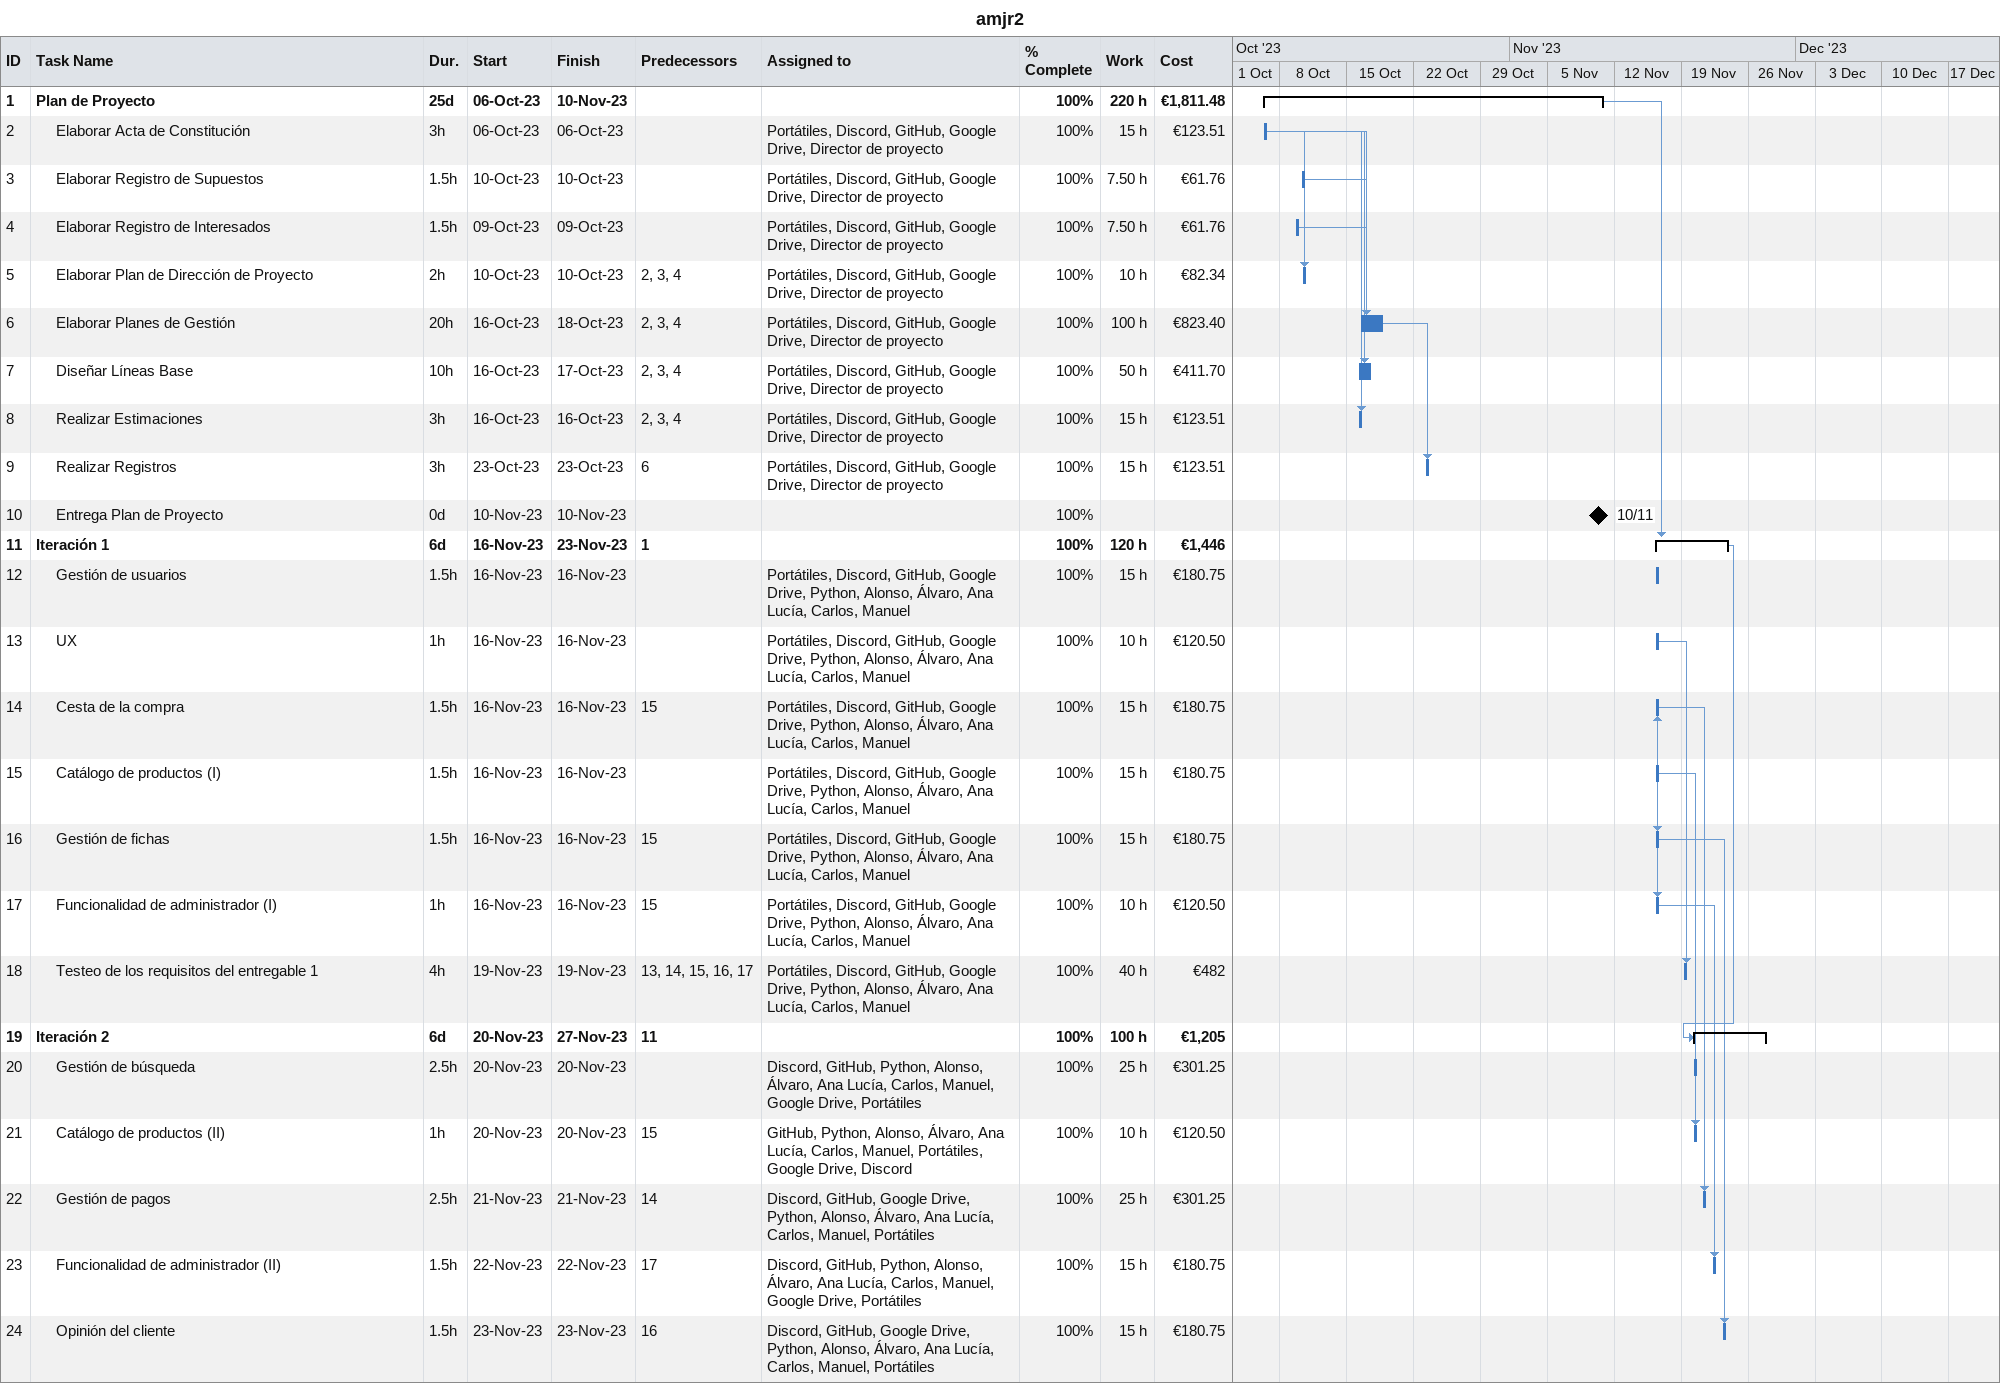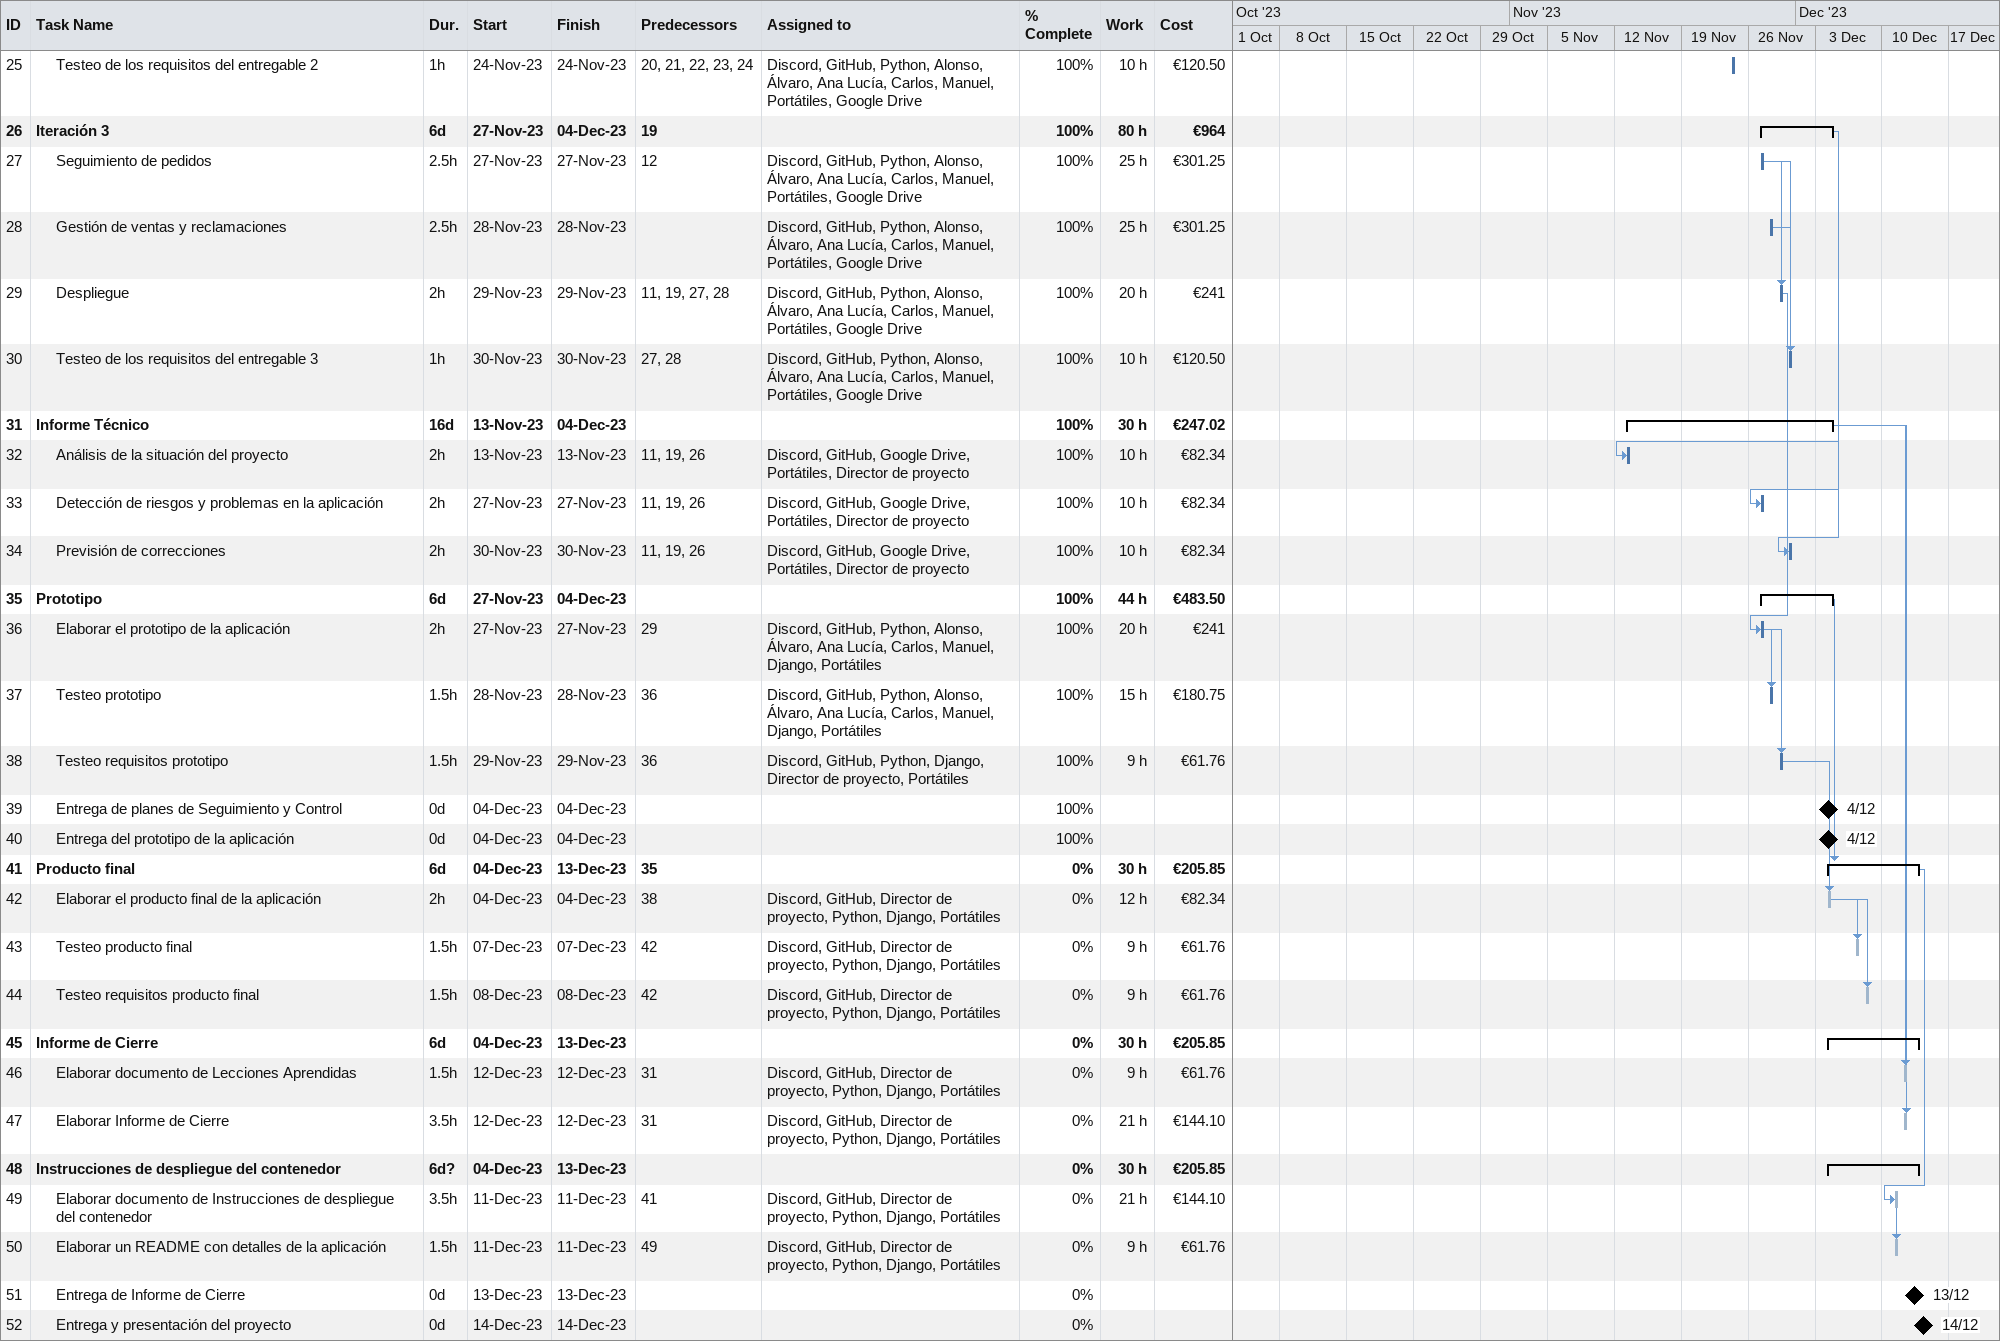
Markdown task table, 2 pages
amjr2

| ID | Level | Task | Duration | Start | Finish | Predecessors | Resources | % complete | Work (h) | Cost (€) |
|---|---|---|---|---|---|---|---|---|---|---|
| 1 | 1 | **Plan de Proyecto** | 25d | 2023-10-06 | 2023-11-10 |  |  | 100 | 220 | 1811.48 |
| 2 | 2 | Elaborar Acta de Constitución | 3h | 2023-10-06 | 2023-10-06 |  | Portátiles, Discord, GitHub, Google Drive, Director de proyecto | 100 | 15 | 123.51 |
| 3 | 2 | Elaborar Registro de Supuestos | 1.5h | 2023-10-10 | 2023-10-10 |  | Portátiles, Discord, GitHub, Google Drive, Director de proyecto | 100 | 7.50 | 61.76 |
| 4 | 2 | Elaborar Registro de Interesados | 1.5h | 2023-10-09 | 2023-10-09 |  | Portátiles, Discord, GitHub, Google Drive, Director de proyecto | 100 | 7.50 | 61.76 |
| 5 | 2 | Elaborar Plan de Dirección de Proyecto | 2h | 2023-10-10 | 2023-10-10 | 2, 3, 4 | Portátiles, Discord, GitHub, Google Drive, Director de proyecto | 100 | 10 | 82.34 |
| 6 | 2 | Elaborar Planes de Gestión | 20h | 2023-10-16 | 2023-10-18 | 2, 3, 4 | Portátiles, Discord, GitHub, Google Drive, Director de proyecto | 100 | 100 | 823.40 |
| 7 | 2 | Diseñar Líneas Base | 10h | 2023-10-16 | 2023-10-17 | 2, 3, 4 | Portátiles, Discord, GitHub, Google Drive, Director de proyecto | 100 | 50 | 411.70 |
| 8 | 2 | Realizar Estimaciones | 3h | 2023-10-16 | 2023-10-16 | 2, 3, 4 | Portátiles, Discord, GitHub, Google Drive, Director de proyecto | 100 | 15 | 123.51 |
| 9 | 2 | Realizar Registros | 3h | 2023-10-23 | 2023-10-23 | 6 | Portátiles, Discord, GitHub, Google Drive, Director de proyecto | 100 | 15 | 123.51 |
| 10 | 2 | Entrega Plan de Proyecto | 0d | 2023-11-10 | 2023-11-10 |  |  | 100 |  |  |
| 11 | 1 | **Iteración 1** | 6d | 2023-11-16 | 2023-11-23 | 1 |  | 100 | 120 | 1446 |
| 12 | 2 | Gestión de usuarios | 1.5h | 2023-11-16 | 2023-11-16 |  | Portátiles, Discord, GitHub, Google Drive, Python, Alonso, Álvaro, Ana Lucía, Carlos, Manuel | 100 | 15 | 180.75 |
| 13 | 2 | UX | 1h | 2023-11-16 | 2023-11-16 |  | Portátiles, Discord, GitHub, Google Drive, Python, Alonso, Álvaro, Ana Lucía, Carlos, Manuel | 100 | 10 | 120.50 |
| 14 | 2 | Cesta de la compra | 1.5h | 2023-11-16 | 2023-11-16 | 15 | Portátiles, Discord, GitHub, Google Drive, Python, Alonso, Álvaro, Ana Lucía, Carlos, Manuel | 100 | 15 | 180.75 |
| 15 | 2 | Catálogo de productos (I) | 1.5h | 2023-11-16 | 2023-11-16 |  | Portátiles, Discord, GitHub, Google Drive, Python, Alonso, Álvaro, Ana Lucía, Carlos, Manuel | 100 | 15 | 180.75 |
| 16 | 2 | Gestión de fichas | 1.5h | 2023-11-16 | 2023-11-16 | 15 | Portátiles, Discord, GitHub, Google Drive, Python, Alonso, Álvaro, Ana Lucía, Carlos, Manuel | 100 | 15 | 180.75 |
| 17 | 2 | Funcionalidad de administrador (I) | 1h | 2023-11-16 | 2023-11-16 | 15 | Portátiles, Discord, GitHub, Google Drive, Python, Alonso, Álvaro, Ana Lucía, Carlos, Manuel | 100 | 10 | 120.50 |
| 18 | 2 | Testeo de los requisitos del entregable 1 | 4h | 2023-11-19 | 2023-11-19 | 13, 14, 15, 16, 17 | Portátiles, Discord, GitHub, Google Drive, Python, Alonso, Álvaro, Ana Lucía, Carlos, Manuel | 100 | 40 | 482 |
| 19 | 1 | **Iteración 2** | 6d | 2023-11-20 | 2023-11-27 | 11 |  | 100 | 100 | 1205 |
| 20 | 2 | Gestión de búsqueda | 2.5h | 2023-11-20 | 2023-11-20 |  | Discord, GitHub, Python, Alonso, Álvaro, Ana Lucía, Carlos, Manuel, Google Drive, Portátiles | 100 | 25 | 301.25 |
| 21 | 2 | Catálogo de productos (II) | 1h | 2023-11-20 | 2023-11-20 | 15 | GitHub, Python, Alonso, Álvaro, Ana Lucía, Carlos, Manuel, Portátiles, Google Drive, Discord | 100 | 10 | 120.50 |
| 22 | 2 | Gestión de pagos | 2.5h | 2023-11-21 | 2023-11-21 | 14 | Discord, GitHub, Google Drive, Python, Alonso, Álvaro, Ana Lucía, Carlos, Manuel, Portátiles | 100 | 25 | 301.25 |
| 23 | 2 | Funcionalidad de administrador (II) | 1.5h | 2023-11-22 | 2023-11-22 | 17 | Discord, GitHub, Python, Alonso, Álvaro, Ana Lucía, Carlos, Manuel, Google Drive, Portátiles | 100 | 15 | 180.75 |
| 24 | 2 | Opinión del cliente | 1.5h | 2023-11-23 | 2023-11-23 | 16 | Discord, GitHub, Google Drive, Python, Alonso, Álvaro, Ana Lucía, Carlos, Manuel, Portátiles | 100 | 15 | 180.75 |
| 25 | 2 | Testeo de los requisitos del entregable 2 | 1h | 2023-11-24 | 2023-11-24 | 20, 21, 22, 23, 24 | Discord, GitHub, Python, Alonso, Álvaro, Ana Lucía, Carlos, Manuel, Portátiles, Google Drive | 100 | 10 | 120.50 |
| 26 | 1 | **Iteración 3** | 6d | 2023-11-27 | 2023-12-04 | 19 |  | 100 | 80 | 964 |
| 27 | 2 | Seguimiento de pedidos | 2.5h | 2023-11-27 | 2023-11-27 | 12 | Discord, GitHub, Python, Alonso, Álvaro, Ana Lucía, Carlos, Manuel, Portátiles, Google Drive | 100 | 25 | 301.25 |
| 28 | 2 | Gestión de ventas y reclamaciones | 2.5h | 2023-11-28 | 2023-11-28 |  | Discord, GitHub, Python, Alonso, Álvaro, Ana Lucía, Carlos, Manuel, Portátiles, Google Drive | 100 | 25 | 301.25 |
| 29 | 2 | Despliegue | 2h | 2023-11-29 | 2023-11-29 | 11, 19, 27, 28 | Discord, GitHub, Python, Alonso, Álvaro, Ana Lucía, Carlos, Manuel, Portátiles, Google Drive | 100 | 20 | 241 |
| 30 | 2 | Testeo de los requisitos del entregable 3 | 1h | 2023-11-30 | 2023-11-30 | 27, 28 | Discord, GitHub, Python, Alonso, Álvaro, Ana Lucía, Carlos, Manuel, Portátiles, Google Drive | 100 | 10 | 120.50 |
| 31 | 1 | **Informe Técnico** | 16d | 2023-11-13 | 2023-12-04 |  |  | 100 | 30 | 247.02 |
| 32 | 2 | Análisis de la situación del proyecto | 2h | 2023-11-13 | 2023-11-13 | 11, 19, 26 | Discord, GitHub, Google Drive, Portátiles, Director de proyecto | 100 | 10 | 82.34 |
| 33 | 2 | Detección de riesgos y problemas en la aplicación | 2h | 2023-11-27 | 2023-11-27 | 11, 19, 26 | Discord, GitHub, Google Drive, Portátiles, Director de proyecto | 100 | 10 | 82.34 |
| 34 | 2 | Previsión de correcciones | 2h | 2023-11-30 | 2023-11-30 | 11, 19, 26 | Discord, GitHub, Google Drive, Portátiles, Director de proyecto | 100 | 10 | 82.34 |
| 35 | 1 | **Prototipo** | 6d | 2023-11-27 | 2023-12-04 |  |  | 100 | 44 | 483.50 |
| 36 | 2 | Elaborar el prototipo de la aplicación | 2h | 2023-11-27 | 2023-11-27 | 29 | Discord, GitHub, Python, Alonso, Álvaro, Ana Lucía, Carlos, Manuel, Django, Portátiles | 100 | 20 | 241 |
| 37 | 2 | Testeo prototipo | 1.5h | 2023-11-28 | 2023-11-28 | 36 | Discord, GitHub, Python, Alonso, Álvaro, Ana Lucía, Carlos, Manuel, Django, Portátiles | 100 | 15 | 180.75 |
| 38 | 2 | Testeo requisitos prototipo | 1.5h | 2023-11-29 | 2023-11-29 | 36 | Discord, GitHub, Python, Django, Director de proyecto, Portátiles | 100 | 9 | 61.76 |
| 39 | 2 | Entrega de planes de Seguimiento y Control | 0d | 2023-12-04 | 2023-12-04 |  |  | 100 |  |  |
| 40 | 2 | Entrega del prototipo de la aplicación | 0d | 2023-12-04 | 2023-12-04 |  |  | 100 |  |  |
| 41 | 1 | **Producto final** | 6d | 2023-12-04 | 2023-12-13 | 35 |  | 0 | 30 | 205.85 |
| 42 | 2 | Elaborar el producto final de la aplicación | 2h | 2023-12-04 | 2023-12-04 | 38 | Discord, GitHub, Director de proyecto, Python, Django, Portátiles | 0 | 12 | 82.34 |
| 43 | 2 | Testeo producto final | 1.5h | 2023-12-07 | 2023-12-07 | 42 | Discord, GitHub, Director de proyecto, Python, Django, Portátiles | 0 | 9 | 61.76 |
| 44 | 2 | Testeo requisitos producto final | 1.5h | 2023-12-08 | 2023-12-08 | 42 | Discord, GitHub, Director de proyecto, Python, Django, Portátiles | 0 | 9 | 61.76 |
| 45 | 1 | **Informe de Cierre** | 6d | 2023-12-04 | 2023-12-13 |  |  | 0 | 30 | 205.85 |
| 46 | 2 | Elaborar documento de Lecciones Aprendidas | 1.5h | 2023-12-12 | 2023-12-12 | 31 | Discord, GitHub, Director de proyecto, Python, Django, Portátiles | 0 | 9 | 61.76 |
| 47 | 2 | Elaborar Informe de Cierre | 3.5h | 2023-12-12 | 2023-12-12 | 31 | Discord, GitHub, Director de proyecto, Python, Django, Portátiles | 0 | 21 | 144.10 |
| 48 | 1 | **Instrucciones de despliegue del contenedor** | 6d? | 2023-12-04 | 2023-12-13 |  |  | 0 | 30 | 205.85 |
| 49 | 2 | Elaborar documento de Instrucciones de despliegue del contenedor | 3.5h | 2023-12-11 | 2023-12-11 | 41 | Discord, GitHub, Director de proyecto, Python, Django, Portátiles | 0 | 21 | 144.10 |
| 50 | 2 | Elaborar un README con detalles de la aplicación | 1.5h | 2023-12-11 | 2023-12-11 | 49 | Discord, GitHub, Director de proyecto, Python, Django, Portátiles | 0 | 9 | 61.76 |
| 51 | 2 | Entrega de Informe de Cierre | 0d | 2023-12-13 | 2023-12-13 |  |  | 0 |  |  |
| 52 | 2 | Entrega y presentación del proyecto | 0d | 2023-12-14 | 2023-12-14 |  |  | 0 |  |  |
